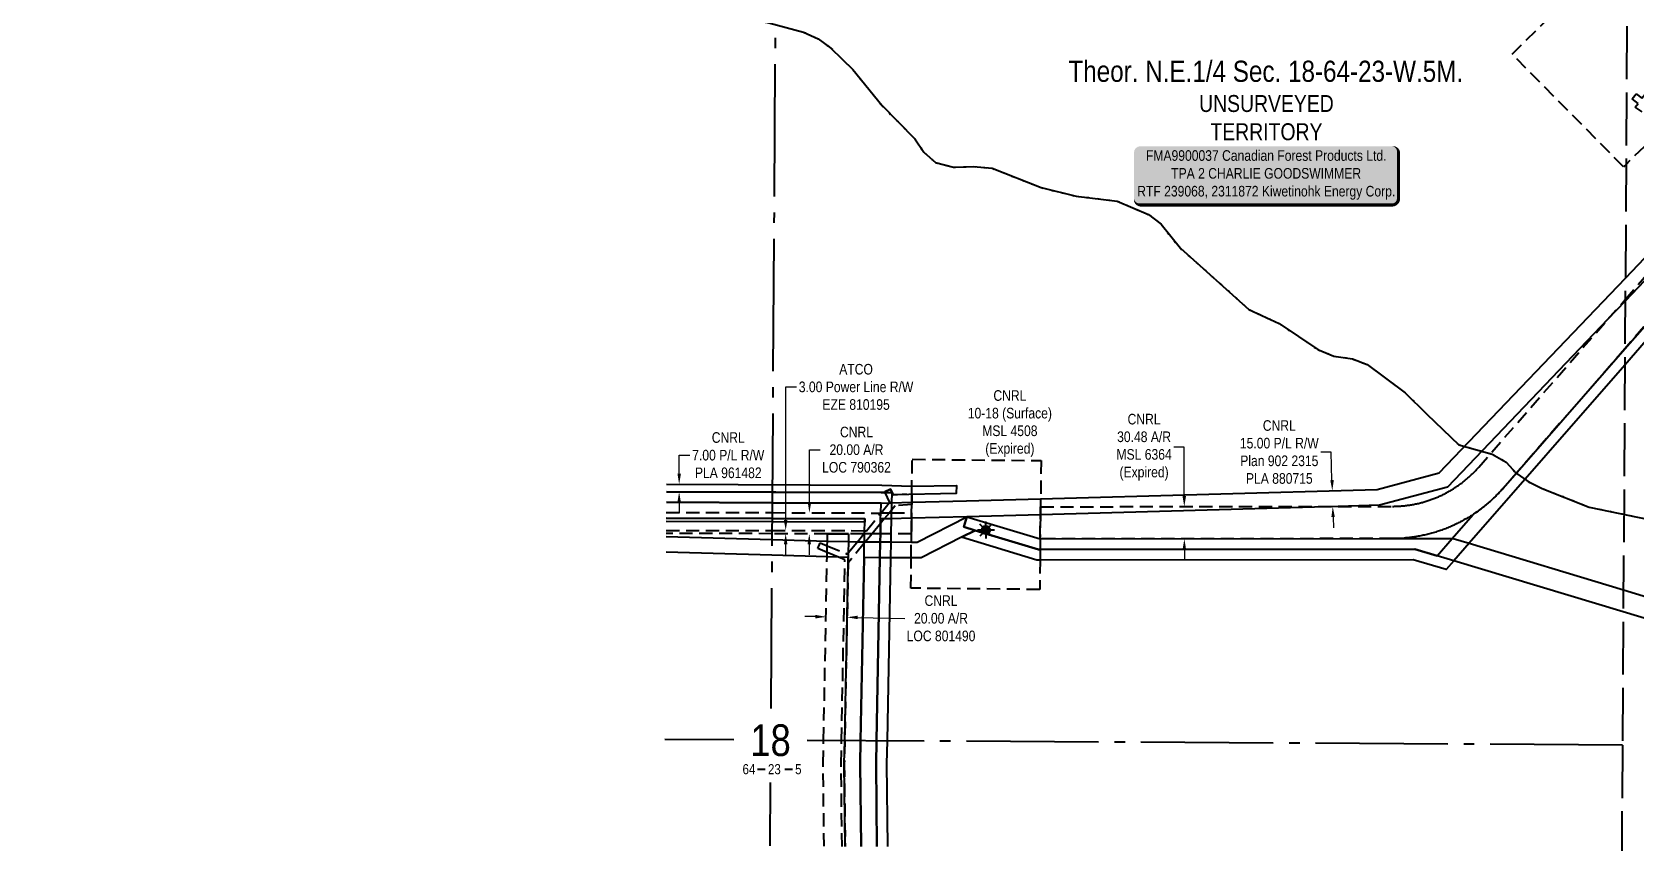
# Model space of a CAD drawing. Extents: x 456630 to 490274, y 6043290 to 6049977.
# Drawn here: x 469058 to 470573, y 6043369 to 6044143 of the extents above; entities that cross this region are included whole.
import ezdxf
from ezdxf.enums import TextEntityAlignment as Align

# ---------------------------------------------------------------- set-up
doc = ezdxf.new("R2010")
doc.units = 0
doc.header["$LTSCALE"] = 5
doc.header["$PDMODE"] = 35
doc.header["$PDSIZE"] = 5
for name, pattern in [('foc-ACCESSROAD', [3.75, 2.5, -1.25]), ('foc-FLOWLINE', [3.75, 2.5, -1.25]), ('foc-QUARTERLINE', [33, 25, -3, 2, -3]), ('foc-UNSURVEYED', [12.5, 10, -2.5]), ('foc-WHEELTRACKS', [2, 0.4, -1.6])]:
    doc.linetypes.add(name, pattern=pattern)
doc.layers.get('Defpoints').update_dxf_attribs({"color": 9})
for name, color, linetype in [('10', 1, 'Continuous'), ('9', 3, 'Continuous'), ('C-SYMBOL', 7, 'Continuous'), ('F-AR', 190, 'foc-ACCESSROAD'), ('F-EZE', 190, 'foc-FLOWLINE'), ('F-RW', 190, 'Continuous'), ('F-WS', 190, 'foc-ACCESSROAD'), ('F-WS-S', 190, 'Continuous'), ('L-QSEC', 8, 'foc-QUARTERLINE'), ('L-SECLBL', 7, 'Continuous'), ('L-UNS-T', 3, 'Continuous'), ('L-USEC', 7, 'foc-UNSURVEYED'), ('T-WATER-P3', 160, 'foc-WHEELTRACKS')]:
    doc.layers.add(name, color=color, linetype=linetype)
for name, color, linetype, lineweight in [('F-AR-T', 190, 'Continuous', 9), ('F-EZE-T', 190, 'Continuous', 9), ('F-WS-T', 190, 'Continuous', 9)]:
    doc.layers.add(name, color=color, linetype=linetype, lineweight=lineweight)
doc.styles.add('175L', font='ARIALN.TTF', dxfattribs={"height": 20})
doc.styles.add('80', font='ARIALN.TTF', dxfattribs={"height": 10})
doc.styles.add('80CG', font='ARIALN.TTF', dxfattribs={"height": 10})
doc.styles.add('80L', font='ARIALN.TTF', dxfattribs={"height": 10})
doc.styles.add('foc-LtypeFont', font='ARIALN.TTF', dxfattribs={"height": 7.35})
doc.styles.add('SIMPLEX', font='ARIALN.TTF')
doc.linetypes.add('foc-TOPO-flowdirection-NOLINE', pattern='A,0,[">",foc-LtypeFont,S=0.3,R=0,X=0,Y=-0.945],-20,[">",foc-LtypeFont,S=0.3,R=0,X=0,Y=-0.945],0', length=20)
doc.dimstyles.new('Compass 5 000', dxfattribs={"dimscale": 5, "dimtxt": 9, "dimasz": 2, "dimexe": 0.2, "dimexo": 0.0625, "dimgap": 0.5, "dimtad": 0, "dimtih": 1, "dimtoh": 1, "dimzin": 0, "dimdsep": 46, "dimtxsty": '80CG', "dimcen": 0.1, "dimse1": 1, "dimse2": 1, "dimclrd": 256, "dimclrt": 256, "dimaunit": 1, "dimadec": 4, "dimazin": 0, "dimtfac": 0.06, "dimtofl": 0, "dimtmove": 0, "dimatfit": 1, "dimfxl": 0.2, "dimtolj": 1, "dimtzin": 0, "dimlwd": -1, "dimarcsym": 0})

# ---------------------------------------------------------------- blocks, each defined once
blk = doc.blocks.new('L-SECLBL')
at = {"layer": '9', "color": 7}
for p, q in [((-5.1, -27.8), (-12.3, -27.8)), ((20.7, -27.8), (13.5, -27.8))]:
    blk.add_line(p, q, dxfattribs=at)
at = {"layer": '10', "color": 2, "style": 'SIMPLEX'}
blk.add_attdef('SEC', text='', height=30, dxfattribs=at).set_placement((0, 0), align=Align.MIDDLE)
at = {"layer": '10', "color": 5, "style": '80L'}
blk.add_attdef('TWP', text='', height=9.5, dxfattribs=at).set_placement((-14.4, -27.4), align=Align.MIDDLE_RIGHT)
blk.add_attdef('RGE', text='', height=9.5, dxfattribs=at).set_placement((3.6, -27.4), align=Align.MIDDLE_CENTER)
blk.add_attdef('MER', text='', height=9.5, dxfattribs=at).set_placement((23.2, -27.4), align=Align.MIDDLE_LEFT)
blk = doc.blocks.new('*D859')
at = {"layer": 'Defpoints', "color": 0, "transparency": 16777216}
for p in [(469793, 6043688.5), (469797.9, 6043688.5), (469797.8, 6043668.7)]:
    blk.add_point(p, dxfattribs=at)
at = {"layer": 'F-AR-T', "transparency": 16777216}
for p, q in [((469793, 6043698.5), (469793.2, 6043748.1)), ((469793.2, 6043748.1), (469803.2, 6043748.1)), ((469792.9, 6043658.7), (469792.8, 6043648.7))]:
    blk.add_line(p, q, dxfattribs=at)
for points in [[(469791.4, 6043698.5), (469794.7, 6043698.5), (469793, 6043688.5)], [(469791.2, 6043658.7), (469794.5, 6043658.7), (469792.9, 6043668.7)]]:
    blk.add_solid(points, dxfattribs=at)
at = {"layer": 'F-AR-T', "transparency": 16777216, "insert": (469837.5, 6043748.1), "char_height": 10, "attachment_point": 5, "style": '80CG'}
blk.add_mtext('\\A1;CNRL\\P20.00 A/R\\PLOC 790362', dxfattribs=at)
blk = doc.blocks.new('*D860')
at = {"layer": 'Defpoints', "color": 0, "transparency": 16777216}
for p in [(469808.5, 6043586.3), (469828.5, 6043585.9), (469828.6, 6043589.8)]:
    blk.add_point(p, dxfattribs=at)
at = {"layer": 'F-AR-T', "transparency": 16777216}
for p, q in [((469798.6, 6043590.4), (469788.6, 6043590.6)), ((469838.6, 6043589.7), (469883.1, 6043588.8))]:
    blk.add_line(p, q, dxfattribs=at)
for points in [[(469798.6, 6043592.1), (469798.6, 6043588.7), (469808.6, 6043590.2)], [(469838.6, 6043591.3), (469838.6, 6043588), (469828.6, 6043589.8)]]:
    blk.add_solid(points, dxfattribs=at)
at = {"layer": 'F-AR-T', "transparency": 16777216, "insert": (469917.4, 6043588.8), "char_height": 10, "attachment_point": 5, "style": '80CG'}
blk.add_mtext('\\A1;CNRL\\P20.00 A/R\\PLOC 801490', dxfattribs=at)
blk = doc.blocks.new('*D861')
at = {"layer": 'Defpoints', "color": 0, "transparency": 16777216}
for p in [(470073.3, 6043694.3), (470147.3, 6043694.4), (470073.4, 6043663.8)]:
    blk.add_point(p, dxfattribs=at)
at = {"layer": 'F-AR-T', "transparency": 16777216}
for p, q in [((470147.3, 6043750.5), (470137.3, 6043750.5)), ((470147.3, 6043704.4), (470147.3, 6043750.5)), ((470147.4, 6043653.9), (470147.4, 6043643.9))]:
    blk.add_line(p, q, dxfattribs=at)
for points in [[(470149, 6043704.4), (470145.6, 6043704.4), (470147.3, 6043694.4)], [(470149, 6043653.9), (470145.7, 6043653.9), (470147.4, 6043663.9)]]:
    blk.add_solid(points, dxfattribs=at)
at = {"layer": 'F-AR-T', "transparency": 16777216, "insert": (470109.3, 6043750.5), "char_height": 10, "attachment_point": 5, "style": '80CG'}
blk.add_mtext('\\A1;CNRL\\P30.48 A/R\\PMSL 6364\\P(Expired)', dxfattribs=at)
blk = doc.blocks.new('*U533')
h = blk.add_hatch(color=255)
edge = h.paths.add_edge_path()
edge.add_line((-119, -28.5), (119, -28.5))
edge.add_arc((119, -22.5), 6, 270, 360)
edge.add_line((125, -22.5), (125, 21))
edge.add_arc((119, 21), 6, 0, 90)
edge.add_line((119, 27), (-119, 27))
edge.add_arc((-119, 21), 6, 90, 180)
edge.add_line((-125, 21), (-125, -22.5))
edge.add_arc((-119, -22.5), 6, 180, 270)
at = {"color": 44, "flags": 128}
blk.add_lwpolyline([(-119, -28.5, 3, 3, 0), (119, -28.5, 3, 3, 0.414214), (125, -22.5, 3, 3, 0), (125, 21, 3, 0, 0.414214), (119, 27, 0, 0, 0), (-119, 27, 0, 0, 0.414214), (-125, 21, 0, 0, 0), (-125, -22.5, 0, 3, 0.414214)], format="xyseb", close=True, dxfattribs=at)
at = {"color": 44, "style": '80'}
blk.add_attdef('ENTER_TEXT_001', (-36, -5), '', height=10, dxfattribs=at)
blk = doc.blocks.new('*D701')
at = {"layer": 'Defpoints', "color": 0, "transparency": 16777216}
for p in [(469770.6, 6043671.7), (469780.4, 6043671.7), (469780.4, 6043668.7)]:
    blk.add_point(p, dxfattribs=at)
at = {"layer": 'F-EZE-T', "transparency": 16777216}
for p, q in [((469770.6, 6043681.7), (469770.7, 6043807.4)), ((469770.7, 6043807.4), (469780.7, 6043807.4)), ((469770.5, 6043658.8), (469770.5, 6043648.8))]:
    blk.add_line(p, q, dxfattribs=at)
for points in [[(469768.9, 6043681.7), (469772.2, 6043681.7), (469770.6, 6043671.7)], [(469768.9, 6043658.8), (469772.2, 6043658.8), (469770.6, 6043668.8)]]:
    blk.add_solid(points, dxfattribs=at)
at = {"layer": 'F-EZE-T', "transparency": 16777216, "insert": (469837.1, 6043807.4), "char_height": 10, "attachment_point": 5, "style": '80CG'}
blk.add_mtext('\\A1;ATCO\\P3.00 Power Line R/W\\PEZE 810195', dxfattribs=at)
blk = doc.blocks.new('GAS')
h = blk.add_hatch(color=255)
h.dxf.hatch_style = 1
edge = h.paths.add_edge_path()
edge.add_arc((0, 0), 0.9, 0, 360)
for p, q in [((-0.81, 0), (-1.62, 0)), ((-0.57, 0.57), (-1.14, 1.14)), ((0, 0.81), (0, 1.62)), ((0.57, 0.57), (1.14, 1.14)), ((1.62, 0), (0.81, 0)), ((-0.57, -0.57), (-1.14, -1.14)), ((0, -0.81), (0, -1.62)), ((1.14, -1.14), (0.57, -0.57))]:
    blk.add_line(p, q)
blk.add_circle((0, 0), 0.8)
blk = doc.blocks.new('*D970')
at = {"layer": 'Defpoints', "color": 0, "transparency": 16777216}
for p in [(470265.1, 6043708.8), (470287.2, 6043709.4), (470265.5, 6043693.8)]:
    blk.add_point(p, dxfattribs=at)
at = {"layer": 'F-AR-T', "transparency": 16777216}
for p, q in [((470286.2, 6043745.9), (470276.2, 6043745.9)), ((470286.9, 6043719.4), (470286.2, 6043745.9)), ((470287.9, 6043684.4), (470288.2, 6043674.4))]:
    blk.add_line(p, q, dxfattribs=at)
for points in [[(470288.6, 6043719.4), (470285.3, 6043719.3), (470287.2, 6043709.4)], [(470289.6, 6043684.5), (470286.3, 6043684.4), (470287.6, 6043694.4)]]:
    blk.add_solid(points, dxfattribs=at)
at = {"layer": 'F-AR-T', "transparency": 16777216, "insert": (470237.1, 6043745.9), "char_height": 10, "attachment_point": 5, "style": '80CG'}
blk.add_mtext('\\A1;CNRL^J15.00 P/L R/W^JPlan 902 2315\\PPLA 880715', dxfattribs=at)
blk = doc.blocks.new('*D971')
at = {"layer": 'Defpoints', "color": 0, "transparency": 16777216}
for p in [(469669.9, 6043715.4), (469709.8, 6043715.2), (469709.8, 6043708.2)]:
    blk.add_point(p, dxfattribs=at)
at = {"layer": 'F-AR-T', "transparency": 16777216}
for p, q in [((469669.9, 6043725.4), (469670, 6043742.9)), ((469670, 6043742.9), (469680, 6043742.9)), ((469669.8, 6043698.4), (469669.8, 6043688.4))]:
    blk.add_line(p, q, dxfattribs=at)
for points in [[(469668.3, 6043725.4), (469671.6, 6043725.4), (469669.9, 6043715.4)], [(469668.2, 6043698.4), (469671.5, 6043698.4), (469669.9, 6043708.4)]]:
    blk.add_solid(points, dxfattribs=at)
at = {"layer": 'F-AR-T', "transparency": 16777216, "insert": (469716.3, 6043742.9), "char_height": 10, "attachment_point": 5, "style": '80CG'}
blk.add_mtext('\\A1;CNRL\\P7.00 P/L R/W\\PPLA 961482', dxfattribs=at)

msp = doc.modelspace()

# ---------------------------------------------------------------- linework, layer by layer
at = {"layer": 'F-AR'}
for points in [[(470594.091, 6043878.155), (470563.726, 6043843.405), (470448.622, 6043711.691), (470448.277, 6043711.298), (470447.471, 6043710.391), (470446.657, 6043709.491), (470445.836, 6043708.599), (470445.007, 6043707.713), (470444.17, 6043706.834), (470443.326, 6043705.965), (470442.473, 6043705.1), (470441.614, 6043704.244), (470440.747, 6043703.396), (470439.872, 6043702.555), (470438.99, 6043701.722), (470438.102, 6043700.897), (470437.205, 6043700.079), (470436.302, 6043699.27), (470435.392, 6043698.468), (470434.475, 6043697.674), (470433.551, 6043696.887), (470432.62, 6043696.11), (470431.682, 6043695.34), (470430.738, 6043694.578), (470429.787, 6043693.825), (470428.829, 6043693.081), (470427.865, 6043692.344), (470426.895, 6043691.616), (470425.918, 6043690.896), (470424.936, 6043690.185), (470423.947, 6043689.483), (470422.951, 6043688.79), (470421.95, 6043688.104), (470420.943, 6043687.428), (470420.559, 6043687.175), (470419.985, 6043686.62), (470418.912, 6043686.102), (470417.887, 6043685.453), (470416.857, 6043684.812), (470415.822, 6043684.18), (470414.78, 6043683.557), (470413.734, 6043682.945), (470412.682, 6043682.34), (470411.625, 6043681.744), (470410.562, 6043681.159), (470409.495, 6043680.582), (470408.423, 6043680.016), (470407.346, 6043679.457), (470406.263, 6043678.909), (470405.177, 6043678.37), (470404.086, 6043677.84), (470402.99, 6043677.32), (470401.889, 6043676.809), (470400.785, 6043676.309), (470399.675, 6043675.819), (470398.561, 6043675.337), (470397.443, 6043674.865), (470396.322, 6043674.403), (470395.197, 6043673.951), (470394.066, 6043673.509), (470392.934, 6043673.077), (470391.796, 6043672.655), (470390.655, 6043672.242), (470389.511, 6043671.84), (470388.363, 6043671.447), (470387.212, 6043671.064), (470386.057, 6043670.691), (470384.9, 6043670.329), (470383.739, 6043669.978), (470382.576, 6043669.636), (470381.408, 6043669.303), (470380.239, 6043668.982), (470379.066, 6043668.67), (470377.892, 6043668.369), (470376.714, 6043668.077), (470375.534, 6043667.797), (470374.351, 6043667.527), (470373.166, 6043667.267), (470371.979, 6043667.017), (470370.79, 6043666.777), (470369.599, 6043666.548), (470368.405, 6043666.33), (470367.21, 6043666.122), (470366.013, 6043665.924), (470364.815, 6043665.738), (470363.615, 6043665.56), (470362.413, 6043665.394), (470361.21, 6043665.238), (470360.006, 6043665.092), (470358.8, 6043664.958), (470357.593, 6043664.834), (470356.386, 6043664.72), (470355.176, 6043664.617), (470353.966, 6043664.329), (470352.756, 6043664.263), (470351.545, 6043664.238), (470350.334, 6043664.217), (470349.123, 6043664.199), (470347.91, 6043664.185), (470346.697, 6043664.174), (470345.485, 6043664.165), (470344.195, 6043664.163), (470011.051, 6043663.776), (470011.403, 6043686.713), (470011.477, 6043694.217), (470292.765, 6043694.545), (470344.139, 6043694.604), (470345.145, 6043694.611), (470346.093, 6043694.625), (470347.04, 6043694.648), (470347.987, 6043694.68), (470348.933, 6043694.718), (470349.88, 6043694.766), (470350.825, 6043694.822), (470351.771, 6043694.886), (470352.716, 6043694.958), (470353.659, 6043695.039), (470354.602, 6043695.127), (470355.545, 6043695.224), (470356.486, 6043695.33), (470357.426, 6043695.444), (470358.366, 6043695.566), (470359.304, 6043695.695), (470360.241, 6043695.833), (470361.177, 6043695.979), (470362.112, 6043696.134), (470363.045, 6043696.296), (470363.977, 6043696.467), (470364.907, 6043696.646), (470365.836, 6043696.833), (470366.764, 6043697.028), (470367.689, 6043697.23), (470368.613, 6043697.442), (470369.535, 6043697.661), (470370.454, 6043697.888), (470371.371, 6043698.123), (470372.287, 6043698.366), (470373.2, 6043698.618), (470374.112, 6043698.878), (470375.02, 6043699.144), (470375.927, 6043699.419), (470376.831, 6043699.703), (470377.733, 6043699.994), (470378.631, 6043700.292), (470379.528, 6043700.598), (470380.422, 6043700.913), (470381.313, 6043701.235), (470382.2, 6043701.565), (470383.086, 6043701.903), (470383.968, 6043702.248), (470384.847, 6043702.601), (470385.723, 6043702.962), (470386.596, 6043703.33), (470387.465, 6043703.707), (470388.332, 6043704.089), (470389.194, 6043704.48), (470390.054, 6043704.879), (470390.909, 6043705.285), (470391.763, 6043705.698), (470392.611, 6043706.12), (470393.455, 6043706.548), (470394.297, 6043706.984), (470395.135, 6043707.427), (470395.968, 6043707.877), (470396.798, 6043708.333), (470397.623, 6043708.799), (470398.444, 6043709.271), (470399.261, 6043709.75), (470400.075, 6043710.236), (470400.883, 6043710.73), (470401.688, 6043711.23), (470402.488, 6043711.738), (470403.283, 6043712.251), (470404.074, 6043712.773), (470404.861, 6043713.301), (470405.643, 6043713.835), (470406.421, 6043714.377), (470407.193, 6043714.927), (470407.96, 6043715.481), (470408.723, 6043716.042), (470409.481, 6043716.612), (470410.234, 6043717.187), (470410.981, 6043717.768), (470411.723, 6043718.356), (470412.461, 6043718.952), (470413.193, 6043719.552), (470413.92, 6043720.16), (470414.643, 6043720.773), (470415.358, 6043721.394), (470416.069, 6043722.02), (470416.774, 6043722.652), (470417.474, 6043723.291), (470418.169, 6043723.936), (470418.857, 6043724.586), (470419.541, 6043725.243), (470420.217, 6043725.905), (470420.888, 6043726.574), (470421.553, 6043727.248), (470422.213, 6043727.928), (470422.866, 6043728.613), (470423.515, 6043729.305), (470424.156, 6043730.001), (470424.791, 6043730.705), (470425.556, 6043731.567), (470547.391, 6043870.984), (470564.022, 6043890.016), (470594.388, 6043924.764)], [(469657.752, 6043688.825), (469757.702, 6043688.678), (469860.451, 6043688.254), (469860.789, 6043688.526), (469868.541, 6043688.515), (469870.426, 6043688.513), (469889.62, 6043688.484), (469889.569, 6043683.408), (469889.42, 6043668.493), (469870.048, 6043668.552), (469860.049, 6043668.583), (469852.16, 6043668.607), (469845.063, 6043668.629), (469844.418, 6043668.63), (469829.947, 6043668.656), (469822.48, 6043668.67), (469810.093, 6043668.688), (469757.572, 6043668.786), (469657.621, 6043668.882)], [(469806.834, 6043373.471), (469806, 6043451.574), (469806.411, 6043473.418), (469809.68, 6043646.859), (469809.759, 6043651), (469809.88, 6043657.441), (469809.963, 6043661.84), (469810.093, 6043668.678), (469822.48, 6043668.664), (469829.947, 6043668.648), (469829.942, 6043661.389), (469829.74, 6043650.791), (469829.654, 6043646.283), (469829.557, 6043641.135), (469826.392, 6043473.301), (469825.981, 6043451.489), (469826.816, 6043373.355)]]:
    msp.add_lwpolyline(points, dxfattribs=at)
at = {"layer": 'F-EZE'}
msp.add_lwpolyline([(470574.232, 6044084.328), (470579.842, 6044080.142), (470582.536, 6044083.752), (470595.357, 6044074.648), (470608.292, 6044065.461), (470613.509, 6044061.755), (470670.224, 6044021.479), (470682.576, 6044012.706), (470672.104, 6044001.744), (470659.751, 6044010.516), (470602.679, 6044051.048), (470599.606, 6044053.23), (470595.24, 6044056.33), (470573.562, 6044071.725), (470576.254, 6044075.333), (470570.642, 6044079.518), (470574.232, 6044084.328)], close=True, dxfattribs=at)
for points in [[(469657.641, 6043671.854), (469757.591, 6043671.729), (469845.119, 6043671.62), (469846.877, 6043671.618), (469860.451, 6043688.254), (469860.789, 6043688.526), (469868.452, 6043697.839), (469868.901, 6043698.385), (469864.566, 6043707.631), (469864.28, 6043708.239), (469869.705, 6043710.783), (469872.213, 6043705.44), (469889.803, 6043706.795), (469889.719, 6043698.397), (469889.698, 6043696.269), (469873.923, 6043695.056), (469870.47, 6043690.859), (469868.541, 6043688.515), (469863.783, 6043682.732), (469860.235, 6043678.42), (469852.16, 6043668.607), (469846.031, 6043661.158), (469844.896, 6043659.778), (469829.557, 6043641.135), (469826.392, 6043473.301), (469825.981, 6043451.489), (469826.816, 6043373.355)], [(469823.819, 6043373.373), (469822.983, 6043451.503), (469823.395, 6043473.319), (469826.613, 6043643.98), (469820.446, 6043646.549), (469809.759, 6043651), (469800.83, 6043654.72), (469803.135, 6043660.25), (469809.88, 6043657.441), (469828.746, 6043649.583), (469829.74, 6043650.791), (469838.312, 6043661.209), (469844.418, 6043668.63), (469829.947, 6043668.656), (469822.48, 6043668.67), (469810.093, 6043668.688), (469757.572, 6043668.786), (469657.621, 6043668.882)]]:
    msp.add_lwpolyline(points, dxfattribs=at)
at = {"layer": 'F-RW'}
for points in [[(469657.814, 6043698.405), (469757.763, 6043698.026), (469860.673, 6043697.635), (469868.452, 6043697.839), (469870.601, 6043697.896), (469889.719, 6043698.397), (469941.482, 6043699.753), (470011.553, 6043701.704), (470329.71, 6043710.559), (470388.267, 6043726.11), (470564.15, 6043910.219), (470594.497, 6043941.984)], [(470594.358, 6043920.149), (470564.012, 6043888.384), (470547.391, 6043870.984), (470396.191, 6043712.714), (470331.873, 6043695.633), (470292.765, 6043694.545), (470011.403, 6043686.713), (469941.888, 6043684.778), (469889.569, 6043683.408), (469870.322, 6043682.903), (469863.783, 6043682.732), (469861.298, 6043682.666), (469860.314, 6043682.641), (469860.235, 6043678.42), (469860.049, 6043668.583), (469859.908, 6043661.065), (469859.625, 6043646.086), (469856.365, 6043473.126), (469855.954, 6043451.362), (469856.789, 6043373.182)], [(470593.994, 6043862.853), (470563.628, 6043828.105), (470416.451, 6043659.687), (470401.936, 6043643.077), (470394.714, 6043634.813), (470363.732, 6043644.145), (470010.974, 6043643.733), (470007.96, 6043643.73), (469936.821, 6043665.37), (469949.647, 6043671.917), (470009.44, 6043653.728), (470011.073, 6043653.729), (470365.198, 6043654.142), (470386.172, 6043647.825), (470400.507, 6043664.229), (470419.985, 6043686.62), (470420.559, 6043687.175), (470420.943, 6043687.428), (470421.95, 6043688.104), (470422.951, 6043688.79), (470423.947, 6043689.483), (470424.936, 6043690.185), (470425.918, 6043690.896), (470426.895, 6043691.616), (470427.865, 6043692.344), (470428.829, 6043693.081), (470429.787, 6043693.825), (470430.738, 6043694.578), (470431.682, 6043695.34), (470432.62, 6043696.11), (470433.551, 6043696.887), (470434.475, 6043697.674), (470435.392, 6043698.468), (470436.302, 6043699.27), (470437.205, 6043700.079), (470438.102, 6043700.897), (470438.99, 6043701.722), (470439.872, 6043702.555), (470440.747, 6043703.396), (470441.614, 6043704.244), (470442.473, 6043705.1), (470443.326, 6043705.965), (470444.17, 6043706.834), (470445.007, 6043707.713), (470445.836, 6043708.599), (470446.657, 6043709.491), (470447.471, 6043710.391), (470448.277, 6043711.298), (470448.622, 6043711.691), (470563.726, 6043843.405), (470594.091, 6043878.155)], [(469657.908, 6043715.442), (469861.45, 6043714.639), (469889.345, 6043713.777), (469932.153, 6043714.375), (469931.857, 6043706.814), (469872.213, 6043705.44), (469869.705, 6043710.783), (469864.28, 6043708.239), (469864.566, 6043707.631), (469657.88, 6043708.445)], [(469856.789, 6043373.182), (469855.954, 6043451.362), (469856.365, 6043473.126), (469859.625, 6043646.086), (469859.908, 6043661.065), (469860.049, 6043668.583), (469860.235, 6043678.42), (469860.314, 6043682.641), (469860.451, 6043688.254), (469860.673, 6043697.635), (469757.763, 6043698.026), (469657.814, 6043698.405)], [(469657.88, 6043708.445), (469757.829, 6043708.051), (469860.912, 6043707.644), (469864.566, 6043707.631), (469870.782, 6043707.605), (469870.601, 6043697.896), (469870.47, 6043690.859), (469870.426, 6043688.513), (469870.322, 6043682.903), (469870.048, 6043668.552), (469869.904, 6043661), (469869.62, 6043646.02), (469866.348, 6043473.068), (469865.936, 6043451.354), (469866.775, 6043373.125)], [(469657.604, 6043666.23), (469757.536, 6043663.35), (469809.963, 6043661.84), (469829.942, 6043661.389), (469838.312, 6043661.209), (469844.922, 6043661.165), (469846.031, 6043661.158), (469859.908, 6043661.065), (469869.904, 6043661), (469889.344, 6043660.872), (469894.98, 6043660.834), (469941.888, 6043684.778), (469938.963, 6043675.167), (469949.647, 6043671.917), (469936.821, 6043665.37), (469898.538, 6043645.829), (469889.194, 6043645.891), (469869.62, 6043646.02), (469859.625, 6043646.086), (469844.639, 6043646.185), (469841.379, 6043473.214), (469840.968, 6043451.427), (469841.803, 6043373.269)], [(469657.716, 6043683.424), (469757.665, 6043683.045), (469845.328, 6043682.712), (469845.272, 6043679.715), (469757.645, 6043680.048), (469657.697, 6043680.427)], [(469841.803, 6043373.269), (469840.968, 6043451.427), (469841.379, 6043473.213), (469844.639, 6043646.185), (469844.896, 6043659.778), (469844.922, 6043661.165), (469845.063, 6043668.63), (469845.119, 6043671.62), (469845.272, 6043679.715), (469845.328, 6043682.712), (469757.665, 6043683.045), (469657.716, 6043683.424)], [(470592.231, 6043585.761), (470562.144, 6043594.823), (470401.936, 6043643.077), (470386.172, 6043647.825), (470365.198, 6043654.142), (470011.073, 6043653.729), (470009.44, 6043653.728), (469949.647, 6043671.917), (469938.963, 6043675.167), (469941.888, 6043684.778), (470011.051, 6043663.776), (470344.195, 6043664.163), (470345.485, 6043664.165), (470346.697, 6043664.174), (470347.91, 6043664.185), (470349.123, 6043664.199), (470350.334, 6043664.217), (470351.545, 6043664.238), (470352.756, 6043664.263), (470353.966, 6043664.329), (470400.507, 6043664.229), (470401.37, 6043664.229), (470416.451, 6043659.687), (470562.277, 6043615.765), (470592.364, 6043606.703)], [(469826.816, 6043373.355), (469825.981, 6043451.489), (469826.392, 6043473.301), (469829.557, 6043641.135), (469829.654, 6043646.283), (469820.446, 6043646.549), (469809.68, 6043646.859), (469757.438, 6043648.365), (469657.506, 6043651.246)]]:
    msp.add_lwpolyline(points, dxfattribs=at)
at = {"layer": 'F-WS'}
msp.add_lwpolyline([(470595.169, 6044047.554), (470564.834, 6044017.565), (470562.514, 6044015.272), (470457.169, 6044121.837), (470563.733, 6044227.182), (470566.152, 6044224.736), (470596.104, 6044194.437)], dxfattribs=at)
msp.add_lwpolyline([(470010.974, 6043643.733), (470010.697, 6043616.056), (469888.908, 6043617.287), (469889.194, 6043645.891), (469889.344, 6043660.872), (469889.42, 6043668.493), (469889.569, 6043683.408), (469889.62, 6043688.484), (469889.698, 6043696.269), (469889.719, 6043698.397), (469889.803, 6043706.795), (469890.125, 6043739.043), (470011.913, 6043737.813), (470011.553, 6043701.704), (470011.477, 6043694.217), (470011.403, 6043686.713), (470011.051, 6043663.776), (470011.073, 6043653.729), (470010.974, 6043643.733)], close=True, dxfattribs=at)
at = {"layer": 'L-QSEC'}
for p, q in [((469761.553, 6044277.332), (469756.492, 6043503.685)), ((469721.702, 6043473.901), (469656.348, 6043474.277)), ((470561.344, 6043469.066), (469790.947, 6043473.502)), ((469756.034, 6043433.723), (469755.642, 6043373.766))]:
    msp.add_line(p, q, dxfattribs=at)
at = {"layer": 'L-USEC'}
for p, q in [((470566.46, 6044273.099), (470561.344, 6043469.066)), ((470561.344, 6043469.066), (470560.708, 6043369.069))]:
    msp.add_line(p, q, dxfattribs=at)
at = {"layer": 'T-WATER-P3', "linetype": 'foc-TOPO-flowdirection-NOLINE', "flags": 128}
msp.add_lwpolyline([(469058.333, 6044386.638), (469076.76, 6044389.077), (469087.246, 6044398.284), (469100.98, 6044404.976), (469117.482, 6044409.272), (469135.732, 6044410.21), (469167.573, 6044401.454), (469206.228, 6044379.507), (469234.535, 6044367.202), (469259.248, 6044350.806), (469275.048, 6044346.517), (469332.875, 6044343.098), (469350.593, 6044340.315), (469363.22, 6044332.118), (469372.431, 6044320.672), (469385.349, 6044289.727), (469394.982, 6044277.743), (469405.754, 6044266.841), (469461.579, 6044218.819), (469469.533, 6044206.17), (469483.759, 6044207.761), (469508.941, 6044223.121), (469525.445, 6044226.757), (469544.716, 6044227.399), (469564.053, 6044225.638), (469576.977, 6044218.282), (469596.6, 6044196.355), (469618.079, 6044176.232), (469630.943, 6044169.716), (469663.924, 6044161.263), (469681.461, 6044158.898), (469721.031, 6044157.541), (469754.727, 6044151.309), (469787.348, 6044142.675), (469801.353, 6044136.283), (469813.319, 6044127.603), (469834.019, 6044107.239), (469861.352, 6044073.502), (469892.585, 6044041.696), (469901.198, 6044029.048), (469912.087, 6044019.408), (469929.09, 6044014.942), (469948.001, 6044015.582), (469965.837, 6044013.939), (470012.107, 6043995.668), (470045.088, 6043987.635), (470083.823, 6043983.034), (470113.633, 6043970.193), (470125.302, 6043961.094), (470143.604, 6043938.383), (470208.458, 6043880.656), (470236.827, 6043867.33), (470273.626, 6043842.678), (470288.65, 6043836.587), (470306.368, 6043833.864), (470320.189, 6043828.49), (470355.972, 6043801.915), (470376.492, 6043781.791), (470406.636, 6043752.802), (470438.417, 6043744.046), (470451.404, 6043736.45), (470460.854, 6043725.966), (470472.217, 6043718.006), (470485.682, 6043711.492), (470529.971, 6043693.939), (470595.565, 6043680.392), (470611.908, 6043675.443), (470703.542, 6043642.624), (470758.359, 6043615.91), (470770.804, 6043608.552), (470778.757, 6043596.384), (470799.034, 6043576.858), (470806.328, 6043563.729), (470834.264, 6043528.973), (470845.273, 6043519.453), (470874.842, 6043506.429), (470915.151, 6043485.857), (470915.758, 6043485.404), (470927.196, 6043476.877), (470965.449, 6043471.508), (470967.285, 6043471.25), (470973.45, 6043470.383)], dxfattribs=at)
at = {"layer": 'T-WATER-P3'}
msp.add_lwpolyline([(469787.348, 6044142.675), (469801.353, 6044136.283), (469813.319, 6044127.603), (469834.019, 6044107.239), (469861.352, 6044073.502), (469892.585, 6044041.696), (469901.198, 6044029.048), (469912.087, 6044019.408), (469929.09, 6044014.942), (469948.001, 6044015.582), (469965.837, 6044013.939), (470012.107, 6043995.668), (470045.088, 6043987.635), (470083.823, 6043983.034), (470113.633, 6043970.193), (470125.302, 6043961.094), (470143.604, 6043938.383), (470208.458, 6043880.656), (470236.827, 6043867.33), (470273.626, 6043842.678), (470288.65, 6043836.587), (470306.368, 6043833.864), (470320.189, 6043828.49), (470355.972, 6043801.915), (470376.492, 6043781.791), (470406.636, 6043752.802), (470438.417, 6043744.046), (470451.404, 6043736.45), (470460.854, 6043725.966), (470472.217, 6043718.006), (470485.682, 6043711.492), (470529.971, 6043693.939), (470595.565, 6043680.392)], dxfattribs=at)

# ---------------------------------------------------------------- block references
at = {"layer": 'F-EZE-T'}
ref = msp.add_blockref('*U533', (470224.732, 6044007.811), dxfattribs=at)
ref.add_attrib('ENTER_TEXT_001', 'FMA9900037 Canadian Forest Products Ltd.', (470111.065, 6044021.036), dxfattribs={"layer": '0', "color": 44, "height": 10, "style": '80'})
ref.add_attrib('ENTER_TEXT_002', 'TPA 2 CHARLIE GOODSWIMMER', (470134.923, 6044004.192), dxfattribs={"layer": '0', "color": 44, "height": 10, "style": '80'})
ref.add_attrib('ENTER_TEXT_003', 'RTF 239068, 2311872 Kiwetinohk Energy Corp.', (470102.832, 6043987.348), dxfattribs={"layer": '0', "color": 44, "height": 10, "style": '80'})
at = {"layer": 'F-WS-S', "xscale": 4.997435, "yscale": 4.997435, "zscale": 4.997435}
msp.add_blockref('GAS', (469959.833, 6043672.19), dxfattribs=at)
at = {"layer": 'L-SECLBL', "xscale": 0.999487, "yscale": 0.999487, "zscale": 0.999487}
msp.add_blockref('L-SECLBL', (469756.295, 6043473.701), dxfattribs=at).add_auto_attribs({'SEC': '18', 'TWP': '64', 'RGE': '23', 'MER': '5'})

# ---------------------------------------------------------------- texts
at = {"layer": 'C-SYMBOL', "color": 3, "style": '175L'}
msp.add_text('Theor. N.E.1/4 Sec. 18-64-23-W.5M.', height=20, dxfattribs=at).set_placement((470224.314, 6044089.632), align=Align.BOTTOM_CENTER)
at = {"layer": 'F-WS-T', "insert": (469982.467, 6043772.827), "char_height": 9.99487, "width": 78.95443, "attachment_point": 5, "style": '80CG'}
msp.add_mtext('\\A1;CNRL\\P10-18 (Surface)\\PMSL 4508\\P(Expired)', dxfattribs=at)
at = {"layer": 'L-UNS-T', "insert": (470224.944, 6044061.725), "char_height": 16, "attachment_point": 5, "style": '80L'}
msp.add_mtext_dynamic_manual_height_columns('UNSURVEYED TERRITORY', width=126.41375, gutter_width=47.5, heights=[0], dxfattribs=at)

# ---------------------------------------------------------------- dimensions: what is measured, and where the dimension line sits
at = {"layer": 'F-AR-T', "color": 5}
for base, p1, p2, angle, text, picture, middle in [((470287.226, 6043709.377), (470265.473, 6043693.785), (470265.057, 6043708.76), 91.594341, 'CNRL^J15.00 P/L R/W^JPlan 902 2315\\PPLA 880715', '*D970', (470237.123, 6043745.913)), ((469669.909, 6043715.394), (469709.819, 6043708.241), (469709.847, 6043715.237), 89.774197, 'CNRL\\P7.00 P/L R/W\\PPLA 961482', '*D971', (469716.27, 6043742.944))]:
    dim = msp.add_linear_dim(base=base, p1=p1, p2=p2, angle=angle, text=text, dimstyle='Compass 5 000', dxfattribs=at)
    dim.commit()
    dim.dimension.update_dxf_attribs({"geometry": picture, "text_midpoint": middle, "dimtype": 161})
at = {"layer": 'F-AR-T'}
for base, p1, p2, angle, text, picture, middle in [((469792.992, 6043688.532), (469797.788, 6043668.711), (469797.87, 6043688.512), 89.763629, 'CNRL\\P20.00 A/R\\PLOC 790362', '*D859', (469837.508, 6043748.12)), ((470147.316, 6043694.375), (470073.37, 6043663.849), (470073.334, 6043694.289), 90.066764, 'CNRL\\P30.48 A/R\\PMSL 6364\\P(Expired)', '*D861', (470109.348, 6043750.515)), ((469828.59, 6043589.848), (469808.538, 6043586.267), (469828.515, 6043585.891), 358.919918, 'CNRL\\P20.00 A/R\\PLOC 801490', '*D860', (469917.401, 6043588.821))]:
    dim = msp.add_linear_dim(base=base, p1=p1, p2=p2, angle=angle, text=text, dimstyle='Compass 5 000', dxfattribs=at)
    dim.commit()
    dim.dimension.update_dxf_attribs({"geometry": picture, "text_midpoint": middle, "dimtype": 161})
at = {"layer": 'F-EZE-T'}
dim = msp.add_linear_dim(base=(469770.557, 6043671.713), p1=(469780.43, 6043668.743), p2=(469780.434, 6043671.701), angle=89.928968, text='ATCO\\P3.00 Power Line R/W\\PEZE 810195', dimstyle='Compass 5 000', dxfattribs=at)
dim.commit()
dim.dimension.update_dxf_attribs({"geometry": '*D701', "text_midpoint": (469837.066, 6043807.353), "dimtype": 161})

doc.saveas('drawing.dxf')
